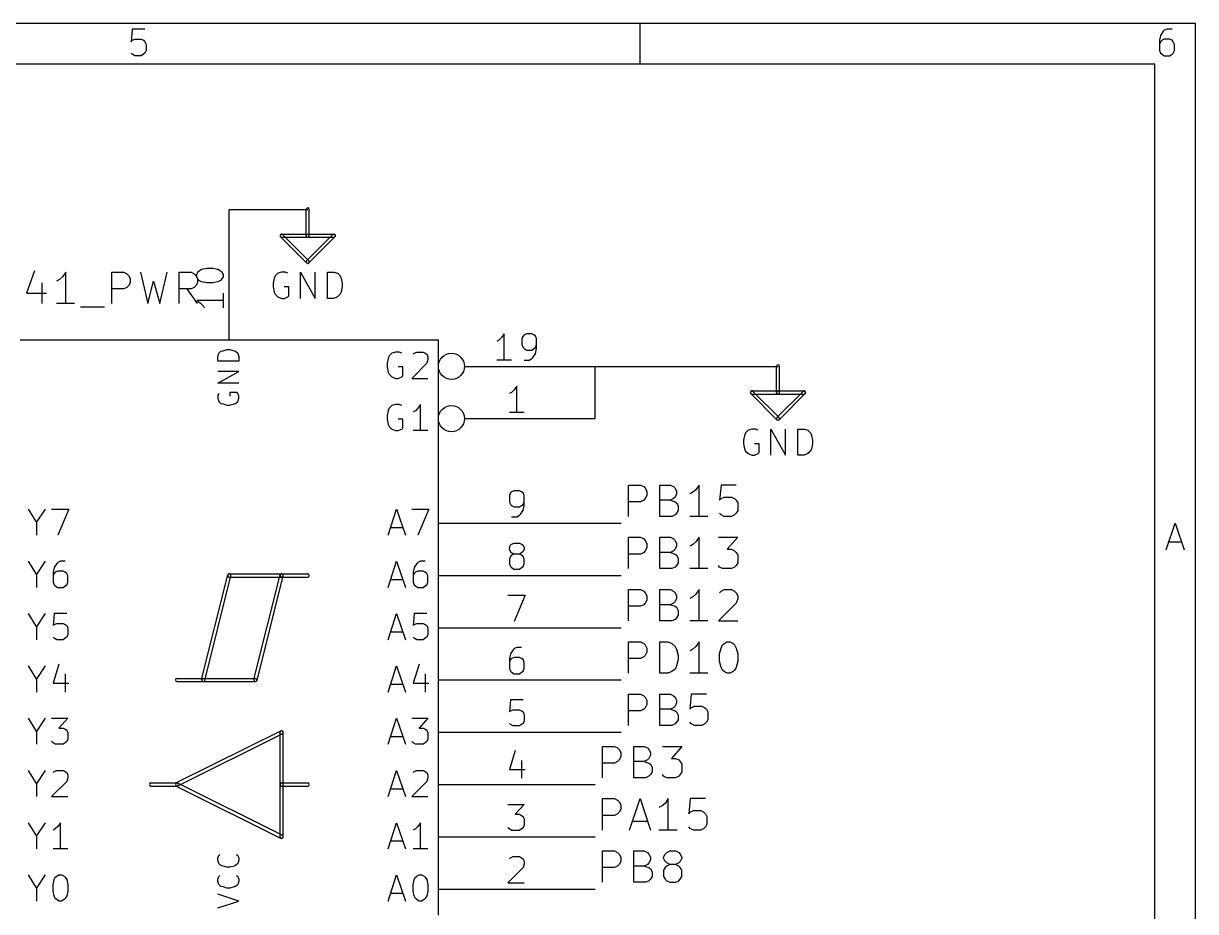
# Model space of a CAD drawing. Extents: x 10 to 287, y -200 to -10.
# Drawn here: x 230 to 287, y -53.2 to -10 of the extents above; entities that cross this region are included whole.
import ezdxf

# ---------------------------------------------------------------- set-up
doc = ezdxf.new("R2010")
doc.units = 0
doc.header["$MEASUREMENT"] = 0
doc.layers.add('BLACK', color=7, linetype='CONTINUOUS')

msp = doc.modelspace()

# ---------------------------------------------------------------- linework, layer by layer
at = {"layer": 'Black'}
for p, q in [((259.436, -33.9598), (259.436, -32.4358)), ((259.436, -32.4358), (260.02, -32.4358)), ((260.02, -32.4358), (260.172, -32.512)), ((260.96, -33.9598), (260.96, -32.4358)), ((260.96, -32.4358), (261.468, -32.4358)), ((261.468, -32.4358), (261.62, -32.512)), ((262.865, -32.4358), (262.712, -32.6644)), ((262.865, -33.9598), (262.865, -32.4358)), ((263.931, -32.4358), (263.855, -33.1724)), ((264.668, -32.4358), (263.931, -32.4358)), ((260.172, -32.512), (260.248, -32.5882)), ((260.248, -32.5882), (260.325, -32.7406)), ((260.325, -32.9438), (260.248, -33.0962)), ((260.325, -32.7406), (260.325, -32.9438)), ((261.62, -32.512), (261.696, -32.5882)), ((261.696, -33.02), (261.62, -33.0962)), ((261.696, -32.5882), (261.772, -32.7406)), ((261.772, -32.8676), (261.696, -33.02)), ((261.772, -32.7406), (261.772, -32.8676)), ((262.56, -32.7914), (262.407, -32.8676)), ((262.712, -32.6644), (262.56, -32.7914)), ((263.931, -33.0962), (264.084, -33.02)), ((264.084, -33.02), (264.439, -33.02)), ((264.439, -33.02), (264.592, -33.0962)), ((260.02, -33.2486), (259.436, -33.2486)), ((260.172, -33.1724), (260.02, -33.2486)), ((260.248, -33.0962), (260.172, -33.1724)), ((261.468, -33.1724), (260.96, -33.1724)), ((261.62, -33.0962), (261.468, -33.1724)), ((261.468, -33.1724), (261.696, -33.2486)), ((261.696, -33.2486), (261.772, -33.2994)), ((261.772, -33.2994), (261.849, -33.4518)), ((261.849, -33.4518), (261.849, -33.6804)), ((263.855, -33.1724), (263.931, -33.0962)), ((264.592, -33.0962), (264.668, -33.1724)), ((264.668, -33.1724), (264.744, -33.2994)), ((264.744, -33.2994), (264.744, -33.6804)), ((261.544, -33.9598), (260.96, -33.9598)), ((261.696, -33.8836), (261.544, -33.9598)), ((261.772, -33.8074), (261.696, -33.8836)), ((261.849, -33.6804), (261.772, -33.8074)), ((263.296, -33.9598), (262.407, -33.9598)), ((263.931, -33.8836), (263.855, -33.8074)), ((264.084, -33.9598), (263.931, -33.8836)), ((264.439, -33.9598), (264.084, -33.9598)), ((264.592, -33.8836), (264.439, -33.9598)), ((264.668, -33.8074), (264.592, -33.8836)), ((264.744, -33.6804), (264.668, -33.8074)), ((259.436, -36.4998), (259.436, -34.9758)), ((259.436, -34.9758), (260.02, -34.9758)), ((260.02, -34.9758), (260.172, -35.052)), ((260.172, -35.052), (260.248, -35.1282)), ((260.248, -35.1282), (260.325, -35.2806)), ((260.325, -35.2806), (260.325, -35.4838)), ((260.96, -36.4998), (260.96, -34.9758)), ((260.96, -34.9758), (261.468, -34.9758)), ((261.468, -34.9758), (261.62, -35.052)), ((261.62, -35.052), (261.696, -35.1282)), ((261.696, -35.1282), (261.772, -35.2806)), ((261.772, -35.2806), (261.772, -35.4076)), ((262.712, -35.2044), (262.56, -35.3314)), ((262.865, -34.9758), (262.712, -35.2044)), ((262.865, -36.4998), (262.865, -34.9758)), ((263.804, -34.9758), (264.744, -34.9758)), ((264.744, -34.9758), (264.236, -35.56)), ((260.02, -35.7886), (259.436, -35.7886)), ((260.172, -35.7124), (260.02, -35.7886)), ((260.248, -35.6362), (260.172, -35.7124)), ((260.325, -35.4838), (260.248, -35.6362)), ((261.468, -35.7124), (260.96, -35.7124)), ((261.62, -35.6362), (261.468, -35.7124)), ((261.468, -35.7124), (261.696, -35.7886)), ((261.696, -35.56), (261.62, -35.6362)), ((261.772, -35.4076), (261.696, -35.56)), ((261.696, -35.7886), (261.772, -35.8394)), ((261.772, -35.8394), (261.849, -35.9918)), ((262.56, -35.3314), (262.407, -35.4076)), ((264.236, -35.56), (264.439, -35.56)), ((264.439, -35.56), (264.592, -35.6362)), ((264.592, -35.6362), (264.668, -35.7124)), ((264.668, -35.7124), (264.744, -35.8394)), ((264.744, -35.8394), (264.744, -36.2204)), ((261.696, -36.4236), (261.544, -36.4998)), ((261.772, -36.3474), (261.696, -36.4236)), ((261.849, -36.2204), (261.772, -36.3474)), ((261.849, -35.9918), (261.849, -36.2204)), ((263.855, -36.4236), (263.804, -36.3474)), ((264.008, -36.4998), (263.855, -36.4236)), ((264.592, -36.4236), (264.439, -36.4998)), ((264.668, -36.3474), (264.592, -36.4236)), ((264.744, -36.2204), (264.668, -36.3474)), ((261.544, -36.4998), (260.96, -36.4998)), ((263.296, -36.4998), (262.407, -36.4998)), ((264.439, -36.4998), (264.008, -36.4998)), ((259.436, -39.0398), (259.436, -37.5158)), ((259.436, -37.5158), (260.02, -37.5158)), ((260.02, -37.5158), (260.172, -37.592)), ((260.172, -37.592), (260.248, -37.6682)), ((260.96, -39.0398), (260.96, -37.5158)), ((260.96, -37.5158), (261.468, -37.5158)), ((261.468, -37.5158), (261.62, -37.592)), ((261.62, -37.592), (261.696, -37.6682)), ((262.865, -37.5158), (262.712, -37.7444)), ((262.865, -39.0398), (262.865, -37.5158)), ((263.855, -37.6682), (263.931, -37.592)), ((263.931, -37.592), (264.084, -37.5158)), ((264.084, -37.5158), (264.439, -37.5158)), ((264.439, -37.5158), (264.592, -37.592)), ((264.592, -37.592), (264.668, -37.6682)), ((260.248, -37.6682), (260.325, -37.8206)), ((260.325, -38.0238), (260.248, -38.1762)), ((260.325, -37.8206), (260.325, -38.0238)), ((261.696, -38.1), (261.62, -38.1762)), ((261.696, -37.6682), (261.772, -37.8206)), ((261.772, -37.9476), (261.696, -38.1)), ((261.772, -37.8206), (261.772, -37.9476)), ((262.56, -37.8714), (262.407, -37.9476)), ((262.712, -37.7444), (262.56, -37.8714)), ((264.668, -37.6682), (264.744, -37.8206)), ((264.744, -37.9476), (264.668, -38.1762)), ((264.744, -37.8206), (264.744, -37.9476)), ((260.02, -38.3286), (259.436, -38.3286)), ((260.172, -38.2524), (260.02, -38.3286)), ((260.248, -38.1762), (260.172, -38.2524)), ((261.468, -38.2524), (260.96, -38.2524)), ((261.62, -38.1762), (261.468, -38.2524)), ((261.468, -38.2524), (261.696, -38.3286)), ((261.696, -38.3286), (261.772, -38.3794)), ((261.772, -38.3794), (261.849, -38.5318)), ((261.849, -38.5318), (261.849, -38.7604)), ((264.668, -38.1762), (263.804, -39.0398)), ((261.544, -39.0398), (260.96, -39.0398)), ((261.696, -38.9636), (261.544, -39.0398)), ((261.772, -38.8874), (261.696, -38.9636)), ((261.849, -38.7604), (261.772, -38.8874)), ((263.296, -39.0398), (262.407, -39.0398)), ((263.804, -39.0398), (264.744, -39.0398)), ((259.436, -41.5798), (259.436, -40.0558)), ((259.436, -40.0558), (260.02, -40.0558)), ((260.02, -40.0558), (260.172, -40.132)), ((260.172, -40.132), (260.248, -40.2082)), ((260.248, -40.2082), (260.325, -40.3606)), ((260.325, -40.3606), (260.325, -40.5638)), ((260.96, -41.5798), (260.96, -40.0558)), ((260.96, -40.0558), (261.341, -40.0558)), ((261.341, -40.0558), (261.544, -40.132)), ((261.544, -40.132), (261.696, -40.2844)), ((261.696, -40.2844), (261.772, -40.4114)), ((261.772, -40.4114), (261.849, -40.7162)), ((262.56, -40.4114), (262.407, -40.4876)), ((262.712, -40.2844), (262.56, -40.4114)), ((262.865, -40.0558), (262.712, -40.2844)), ((262.865, -41.5798), (262.865, -40.0558)), ((263.855, -40.64), (263.931, -40.3606)), ((263.931, -40.3606), (264.008, -40.2082)), ((264.008, -40.2082), (264.084, -40.132)), ((264.084, -40.132), (264.236, -40.0558)), ((264.236, -40.0558), (264.363, -40.0558)), ((264.363, -40.0558), (264.516, -40.132)), ((264.516, -40.132), (264.592, -40.2082)), ((264.592, -40.2082), (264.668, -40.3606)), ((264.668, -40.3606), (264.744, -40.64)), ((260.02, -40.8686), (259.436, -40.8686)), ((260.172, -40.7924), (260.02, -40.8686)), ((260.248, -40.7162), (260.172, -40.7924)), ((260.325, -40.5638), (260.248, -40.7162)), ((261.849, -40.9194), (261.772, -41.2242)), ((261.849, -40.7162), (261.849, -40.9194)), ((263.855, -40.9956), (263.855, -40.64)), ((263.931, -41.3004), (263.855, -40.9956)), ((264.744, -40.9956), (264.668, -41.3004)), ((264.744, -40.64), (264.744, -40.9956)), ((261.341, -41.5798), (260.96, -41.5798)), ((261.544, -41.5036), (261.341, -41.5798)), ((261.696, -41.3766), (261.544, -41.5036)), ((261.772, -41.2242), (261.696, -41.3766)), ((263.296, -41.5798), (262.407, -41.5798)), ((264.008, -41.4274), (263.931, -41.3004)), ((264.084, -41.5036), (264.008, -41.4274)), ((264.236, -41.5798), (264.084, -41.5036)), ((264.363, -41.5798), (264.236, -41.5798)), ((264.516, -41.5036), (264.363, -41.5798)), ((264.592, -41.4274), (264.516, -41.5036)), ((264.668, -41.3004), (264.592, -41.4274)), ((259.436, -44.1198), (259.436, -42.5958)), ((259.436, -42.5958), (260.02, -42.5958)), ((260.02, -42.5958), (260.172, -42.672)), ((260.172, -42.672), (260.248, -42.7482)), ((260.96, -44.1198), (260.96, -42.5958)), ((260.96, -42.5958), (261.468, -42.5958)), ((261.468, -42.5958), (261.62, -42.672)), ((261.62, -42.672), (261.696, -42.7482)), ((262.484, -42.5958), (262.407, -43.3324)), ((263.22, -42.5958), (262.484, -42.5958)), ((260.248, -43.2562), (260.172, -43.3324)), ((260.248, -42.7482), (260.325, -42.9006)), ((260.325, -43.1038), (260.248, -43.2562)), ((260.325, -42.9006), (260.325, -43.1038)), ((261.62, -43.2562), (261.468, -43.3324)), ((261.696, -43.18), (261.62, -43.2562)), ((261.696, -42.7482), (261.772, -42.9006)), ((261.772, -43.0276), (261.696, -43.18)), ((261.772, -42.9006), (261.772, -43.0276)), ((262.407, -43.3324), (262.484, -43.2562)), ((262.484, -43.2562), (262.636, -43.18)), ((262.636, -43.18), (262.992, -43.18)), ((262.992, -43.18), (263.144, -43.2562)), ((263.144, -43.2562), (263.22, -43.3324)), ((260.02, -43.4086), (259.436, -43.4086)), ((260.172, -43.3324), (260.02, -43.4086)), ((261.468, -43.3324), (260.96, -43.3324)), ((261.468, -43.3324), (261.696, -43.4086)), ((261.696, -43.4086), (261.772, -43.4594)), ((261.772, -43.4594), (261.849, -43.6118)), ((261.849, -43.8404), (261.772, -43.9674)), ((261.849, -43.6118), (261.849, -43.8404)), ((263.22, -43.3324), (263.296, -43.4594)), ((263.296, -43.8404), (263.22, -43.9674)), ((263.296, -43.4594), (263.296, -43.8404)), ((261.544, -44.1198), (260.96, -44.1198)), ((261.696, -44.0436), (261.544, -44.1198)), ((261.772, -43.9674), (261.696, -44.0436)), ((262.484, -44.0436), (262.407, -43.9674)), ((262.636, -44.1198), (262.484, -44.0436)), ((262.992, -44.1198), (262.636, -44.1198)), ((263.144, -44.0436), (262.992, -44.1198)), ((263.22, -43.9674), (263.144, -44.0436)), ((258.166, -46.6598), (258.166, -45.1358)), ((258.166, -45.1358), (258.75, -45.1358)), ((258.75, -45.1358), (258.902, -45.212)), ((258.902, -45.212), (258.978, -45.2882)), ((258.978, -45.2882), (259.055, -45.4406)), ((259.055, -45.4406), (259.055, -45.6438)), ((259.69, -46.6598), (259.69, -45.1358)), ((259.69, -45.1358), (260.198, -45.1358)), ((260.198, -45.1358), (260.35, -45.212)), ((260.35, -45.212), (260.426, -45.2882)), ((260.426, -45.2882), (260.502, -45.4406)), ((260.502, -45.5676), (260.426, -45.72)), ((260.502, -45.4406), (260.502, -45.5676)), ((261.087, -45.1358), (262.026, -45.1358)), ((262.026, -45.1358), (261.518, -45.72)), ((258.75, -45.9486), (258.166, -45.9486)), ((258.902, -45.8724), (258.75, -45.9486)), ((258.978, -45.7962), (258.902, -45.8724)), ((259.055, -45.6438), (258.978, -45.7962)), ((260.198, -45.8724), (259.69, -45.8724)), ((260.35, -45.7962), (260.198, -45.8724)), ((260.198, -45.8724), (260.426, -45.9486)), ((260.426, -45.72), (260.35, -45.7962)), ((260.426, -45.9486), (260.502, -45.9994)), ((260.502, -45.9994), (260.579, -46.1518)), ((261.518, -45.72), (261.722, -45.72)), ((261.722, -45.72), (261.874, -45.7962)), ((261.874, -45.7962), (261.95, -45.8724)), ((261.95, -45.8724), (262.026, -45.9994)), ((262.026, -45.9994), (262.026, -46.3804)), ((260.274, -46.6598), (259.69, -46.6598)), ((260.426, -46.5836), (260.274, -46.6598)), ((260.502, -46.5074), (260.426, -46.5836)), ((260.579, -46.3804), (260.502, -46.5074)), ((260.579, -46.1518), (260.579, -46.3804)), ((261.137, -46.5836), (261.087, -46.5074)), ((261.29, -46.6598), (261.137, -46.5836)), ((261.722, -46.6598), (261.29, -46.6598)), ((261.874, -46.5836), (261.722, -46.6598)), ((261.95, -46.5074), (261.874, -46.5836)), ((262.026, -46.3804), (261.95, -46.5074)), ((258.166, -49.1998), (258.166, -47.6758)), ((258.166, -47.6758), (258.75, -47.6758)), ((258.75, -47.6758), (258.902, -47.752)), ((258.902, -47.752), (258.978, -47.8282)), ((258.978, -47.8282), (259.055, -47.9806)), ((259.486, -49.1998), (259.994, -47.6758)), ((259.994, -47.6758), (260.502, -49.1998)), ((261.366, -47.6758), (261.214, -47.9044)), ((261.366, -49.1998), (261.366, -47.6758)), ((262.433, -47.6758), (262.357, -48.4124)), ((263.169, -47.6758), (262.433, -47.6758)), ((258.902, -48.4124), (258.75, -48.4886)), ((258.978, -48.3362), (258.902, -48.4124)), ((259.055, -48.1838), (258.978, -48.3362)), ((259.055, -47.9806), (259.055, -48.1838)), ((261.061, -48.0314), (260.909, -48.1076)), ((261.214, -47.9044), (261.061, -48.0314)), ((262.357, -48.4124), (262.433, -48.3362)), ((262.433, -48.3362), (262.585, -48.26)), ((262.585, -48.26), (262.941, -48.26)), ((262.941, -48.26), (263.093, -48.3362)), ((263.093, -48.3362), (263.169, -48.4124)), ((263.169, -48.4124), (263.246, -48.5394)), ((258.75, -48.4886), (258.166, -48.4886)), ((259.613, -48.768), (260.35, -48.768)), ((263.246, -48.9204), (263.169, -49.0474)), ((263.246, -48.5394), (263.246, -48.9204)), ((261.798, -49.1998), (260.909, -49.1998)), ((262.433, -49.1236), (262.357, -49.0474)), ((262.585, -49.1998), (262.433, -49.1236)), ((262.941, -49.1998), (262.585, -49.1998)), ((263.093, -49.1236), (262.941, -49.1998)), ((263.169, -49.0474), (263.093, -49.1236)), ((258.166, -51.7398), (258.166, -50.2158)), ((258.166, -50.2158), (258.75, -50.2158)), ((258.75, -50.2158), (258.902, -50.292)), ((258.902, -50.292), (258.978, -50.3682)), ((258.978, -50.3682), (259.055, -50.5206)), ((259.055, -50.5206), (259.055, -50.7238)), ((259.69, -51.7398), (259.69, -50.2158)), ((259.69, -50.2158), (260.198, -50.2158)), ((260.198, -50.2158), (260.35, -50.292)), ((260.35, -50.292), (260.426, -50.3682)), ((260.426, -50.3682), (260.502, -50.5206)), ((260.502, -50.6476), (260.426, -50.8)), ((260.502, -50.5206), (260.502, -50.6476)), ((261.137, -50.5206), (261.214, -50.3682)), ((261.137, -50.5714), (261.137, -50.5206)), ((261.214, -50.7238), (261.137, -50.5714)), ((261.214, -50.3682), (261.29, -50.292)), ((261.29, -50.292), (261.442, -50.2158)), ((261.442, -50.2158), (261.722, -50.2158)), ((261.722, -50.2158), (261.874, -50.292)), ((261.874, -50.292), (261.95, -50.3682)), ((261.95, -50.3682), (262.026, -50.5206)), ((262.026, -50.5714), (261.95, -50.7238)), ((262.026, -50.5206), (262.026, -50.5714)), ((258.75, -51.0286), (258.166, -51.0286)), ((258.902, -50.9524), (258.75, -51.0286)), ((258.978, -50.8762), (258.902, -50.9524)), ((259.055, -50.7238), (258.978, -50.8762)), ((260.198, -50.9524), (259.69, -50.9524)), ((260.35, -50.8762), (260.198, -50.9524)), ((260.198, -50.9524), (260.426, -51.0286)), ((260.426, -50.8), (260.35, -50.8762)), ((260.426, -51.0286), (260.502, -51.0794)), ((260.502, -51.0794), (260.579, -51.2318)), ((260.579, -51.2318), (260.579, -51.4604)), ((261.214, -51.0286), (261.137, -51.1556)), ((261.137, -51.1556), (261.137, -51.4604)), ((261.29, -50.8), (261.214, -50.7238)), ((261.29, -50.9524), (261.214, -51.0286)), ((261.442, -50.8762), (261.29, -50.8)), ((261.442, -50.8762), (261.29, -50.9524)), ((261.722, -50.8762), (261.442, -50.8762)), ((261.874, -50.8), (261.722, -50.8762)), ((261.874, -50.9524), (261.722, -50.8762)), ((261.95, -50.7238), (261.874, -50.8)), ((261.95, -51.0286), (261.874, -50.9524)), ((262.026, -51.1556), (261.95, -51.0286)), ((262.026, -51.4604), (262.026, -51.1556)), ((260.274, -51.7398), (259.69, -51.7398)), ((260.426, -51.6636), (260.274, -51.7398)), ((260.502, -51.5874), (260.426, -51.6636)), ((260.579, -51.4604), (260.502, -51.5874)), ((261.137, -51.4604), (261.214, -51.5874)), ((261.214, -51.5874), (261.29, -51.6636)), ((261.29, -51.6636), (261.442, -51.7398)), ((261.442, -51.7398), (261.722, -51.7398)), ((261.722, -51.7398), (261.874, -51.6636)), ((261.874, -51.6636), (261.95, -51.5874)), ((261.95, -51.5874), (262.026, -51.4604))]:
    msp.add_line(p, q, dxfattribs=at)
at = {"layer": 'Cyan 2'}
for p, q in [((230.556, -22.0218), (230.175, -23.114)), ((232.08, -22.098), (231.927, -22.3266)), ((232.08, -23.622), (232.08, -22.098)), ((234.315, -23.622), (234.315, -22.098)), ((234.315, -22.098), (234.899, -22.098)), ((234.899, -22.098), (235.052, -22.1742)), ((235.052, -22.1742), (235.128, -22.2504)), ((235.712, -22.098), (236.068, -23.622)), ((236.652, -23.622), (237.007, -22.098)), ((237.592, -23.622), (237.592, -22.098)), ((237.592, -22.098), (238.176, -22.098)), ((238.176, -22.098), (238.328, -22.1742)), ((238.328, -22.1742), (238.404, -22.2504)), ((242.392, -22.1488), (242.265, -22.2758)), ((242.57, -22.098), (242.392, -22.1488)), ((242.748, -22.098), (242.57, -22.098)), ((242.875, -22.1488), (242.748, -22.098)), ((243.484, -23.368), (243.484, -22.098)), ((243.484, -22.098), (244.196, -23.368)), ((244.196, -23.368), (244.196, -22.098)), ((244.805, -23.368), (244.805, -22.098)), ((244.805, -22.098), (245.11, -22.098)), ((245.11, -22.098), (245.288, -22.1488)), ((245.288, -22.1488), (245.415, -22.2758)), ((230.911, -22.606), (230.911, -23.622)), ((231.775, -22.4536), (231.623, -22.5298)), ((231.927, -22.3266), (231.775, -22.4536)), ((235.128, -22.7584), (235.052, -22.8346)), ((235.128, -22.2504), (235.204, -22.4028)), ((235.204, -22.606), (235.128, -22.7584)), ((235.204, -22.4028), (235.204, -22.606)), ((236.068, -23.622), (236.347, -22.5298)), ((236.347, -22.5298), (236.652, -23.622)), ((238.404, -22.7584), (238.328, -22.8346)), ((238.404, -22.2504), (238.481, -22.4028)), ((238.481, -22.606), (238.404, -22.7584)), ((238.481, -22.4028), (238.481, -22.606)), ((242.214, -22.4028), (242.164, -22.6314)), ((242.164, -22.6314), (242.164, -22.8092)), ((242.265, -22.2758), (242.214, -22.4028)), ((245.415, -22.2758), (245.466, -22.4028)), ((245.466, -22.4028), (245.516, -22.6314)), ((245.516, -22.6314), (245.516, -22.8092)), ((230.175, -23.114), (231.14, -23.114)), ((234.899, -22.9108), (234.315, -22.9108)), ((235.052, -22.8346), (234.899, -22.9108)), ((238.176, -22.9108), (237.592, -22.9108)), ((238.481, -23.622), (237.973, -22.9108)), ((238.328, -22.8346), (238.176, -22.9108)), ((242.164, -22.8092), (242.214, -23.0632)), ((242.214, -23.0632), (242.265, -23.1648)), ((242.265, -23.1648), (242.392, -23.2918)), ((242.392, -23.2918), (242.57, -23.368)), ((242.926, -22.8092), (242.697, -22.8092)), ((242.697, -23.368), (242.875, -23.2918)), ((242.875, -23.2918), (242.926, -23.241)), ((242.926, -23.241), (242.926, -22.8092)), ((245.288, -23.2918), (245.11, -23.368)), ((245.415, -23.1648), (245.288, -23.2918)), ((245.466, -23.0632), (245.415, -23.1648)), ((245.516, -22.8092), (245.466, -23.0632)), ((232.512, -23.622), (231.623, -23.622)), ((232.791, -23.7744), (233.959, -23.7744)), ((242.57, -23.368), (242.697, -23.368)), ((245.11, -23.368), (244.805, -23.368)), ((239.471, -26.1874), (239.522, -26.035)), ((239.471, -26.416), (239.471, -26.1874)), ((239.522, -26.035), (239.624, -25.9334)), ((239.624, -25.9334), (239.725, -25.908)), ((239.725, -25.908), (239.903, -25.8572)), ((239.903, -25.8572), (240.055, -25.8572)), ((240.055, -25.8572), (240.259, -25.908)), ((240.259, -25.908), (240.335, -25.9334)), ((240.335, -25.9334), (240.436, -26.035)), ((240.436, -26.035), (240.487, -26.1874)), ((240.487, -26.1874), (240.487, -26.416)), ((247.802, -26.162), (247.752, -26.289)), ((247.929, -26.035), (247.802, -26.162)), ((248.107, -25.9842), (247.929, -26.035)), ((248.285, -25.9842), (248.107, -25.9842)), ((248.412, -26.035), (248.285, -25.9842)), ((248.971, -26.0858), (249.022, -26.035)), ((249.022, -26.035), (249.149, -25.9842)), ((249.149, -25.9842), (249.453, -25.9842)), ((249.453, -25.9842), (249.555, -26.035)), ((249.555, -26.035), (249.631, -26.0858)), ((249.631, -26.0858), (249.682, -26.2128)), ((240.487, -26.416), (239.471, -26.416)), ((247.752, -26.289), (247.701, -26.5176)), ((247.701, -26.5176), (247.701, -26.6954)), ((247.701, -26.6954), (247.752, -26.9494)), ((248.463, -26.6954), (248.234, -26.6954)), ((248.463, -27.1272), (248.463, -26.6954)), ((249.631, -26.5176), (248.895, -27.2542)), ((249.682, -26.3398), (249.631, -26.5176)), ((249.682, -26.2128), (249.682, -26.3398)), ((239.471, -27.4828), (240.487, -26.924)), ((240.487, -26.924), (239.471, -26.924)), ((247.752, -26.9494), (247.802, -27.051)), ((247.802, -27.051), (247.929, -27.178)), ((247.929, -27.178), (248.107, -27.2542)), ((248.107, -27.2542), (248.234, -27.2542)), ((248.234, -27.2542), (248.412, -27.178)), ((248.412, -27.178), (248.463, -27.1272)), ((248.895, -27.2542), (249.682, -27.2542)), ((240.487, -27.4828), (239.471, -27.4828)), ((239.522, -27.9908), (239.471, -28.067)), ((239.471, -28.067), (239.471, -28.2194)), ((239.471, -28.2194), (239.522, -28.3718)), ((239.522, -28.3718), (239.624, -28.4734)), ((239.624, -28.4734), (239.725, -28.4988)), ((240.386, -27.94), (240.055, -27.94)), ((240.055, -27.94), (240.055, -28.1178)), ((240.259, -28.4988), (240.335, -28.4734)), ((240.335, -28.4734), (240.436, -28.3718)), ((240.436, -27.9908), (240.386, -27.94)), ((240.487, -28.1178), (240.436, -27.9908)), ((240.436, -28.3718), (240.487, -28.2194)), ((240.487, -28.2194), (240.487, -28.1178)), ((239.725, -28.4988), (239.903, -28.5496)), ((239.903, -28.5496), (240.055, -28.5496)), ((240.055, -28.5496), (240.259, -28.4988)), ((247.752, -28.829), (247.701, -29.0576)), ((247.802, -28.702), (247.752, -28.829)), ((247.929, -28.575), (247.802, -28.702)), ((248.107, -28.5242), (247.929, -28.575)), ((248.285, -28.5242), (248.107, -28.5242)), ((248.412, -28.575), (248.285, -28.5242)), ((249.072, -28.829), (248.971, -28.8798)), ((249.199, -28.702), (249.072, -28.829)), ((249.326, -28.5242), (249.199, -28.702)), ((249.326, -29.7942), (249.326, -28.5242)), ((247.701, -29.0576), (247.701, -29.2354)), ((247.701, -29.2354), (247.752, -29.4894)), ((247.752, -29.4894), (247.802, -29.591)), ((247.802, -29.591), (247.929, -29.718)), ((248.463, -29.2354), (248.234, -29.2354)), ((248.463, -29.6672), (248.463, -29.2354)), ((247.929, -29.718), (248.107, -29.7942)), ((248.107, -29.7942), (248.234, -29.7942)), ((248.234, -29.7942), (248.412, -29.718)), ((248.412, -29.718), (248.463, -29.6672)), ((249.682, -29.7942), (248.971, -29.7942)), ((265.074, -30.0228), (265.024, -30.2514)), ((265.125, -29.8958), (265.074, -30.0228)), ((265.252, -29.7688), (265.125, -29.8958)), ((265.43, -29.718), (265.252, -29.7688)), ((265.608, -29.718), (265.43, -29.718)), ((265.735, -29.7688), (265.608, -29.718)), ((266.344, -30.988), (266.344, -29.718)), ((266.344, -29.718), (267.056, -30.988)), ((267.056, -30.988), (267.056, -29.718)), ((267.665, -30.988), (267.665, -29.718)), ((267.665, -29.718), (267.97, -29.718)), ((267.97, -29.718), (268.148, -29.7688)), ((268.148, -29.7688), (268.275, -29.8958)), ((268.275, -29.8958), (268.326, -30.0228)), ((268.326, -30.0228), (268.376, -30.2514)), ((265.024, -30.2514), (265.024, -30.4292)), ((265.024, -30.4292), (265.074, -30.6832)), ((265.074, -30.6832), (265.125, -30.7848)), ((265.786, -30.4292), (265.557, -30.4292)), ((265.786, -30.861), (265.786, -30.4292)), ((268.326, -30.6832), (268.275, -30.7848)), ((268.376, -30.4292), (268.326, -30.6832)), ((268.376, -30.2514), (268.376, -30.4292)), ((265.125, -30.7848), (265.252, -30.9118)), ((265.252, -30.9118), (265.43, -30.988)), ((265.43, -30.988), (265.557, -30.988)), ((265.557, -30.988), (265.735, -30.9118)), ((265.735, -30.9118), (265.786, -30.861)), ((267.97, -30.988), (267.665, -30.988)), ((268.148, -30.9118), (267.97, -30.988)), ((268.275, -30.7848), (268.148, -30.9118)), ((230.251, -33.6042), (230.657, -34.2646)), ((230.657, -34.2646), (231.089, -33.6042)), ((231.394, -33.6042), (232.232, -33.6042)), ((232.232, -33.6042), (231.699, -34.8742)), ((247.752, -34.8742), (248.158, -33.6042)), ((248.158, -33.6042), (248.59, -34.8742)), ((248.895, -33.6042), (249.733, -33.6042)), ((249.733, -33.6042), (249.199, -34.8742)), ((230.657, -34.2646), (230.657, -34.8742)), ((247.879, -34.4932), (248.463, -34.4932)), ((230.251, -36.1442), (230.657, -36.8046)), ((230.657, -36.8046), (231.089, -36.1442)), ((231.521, -36.449), (231.47, -36.6776)), ((231.648, -36.2458), (231.521, -36.449)), ((231.699, -36.195), (231.648, -36.2458)), ((231.826, -36.1442), (231.699, -36.195)), ((232.054, -36.1442), (231.826, -36.1442)), ((247.752, -37.4142), (248.158, -36.1442)), ((248.158, -36.1442), (248.59, -37.4142)), ((249.022, -36.449), (248.971, -36.6776)), ((249.149, -36.2458), (249.022, -36.449)), ((249.199, -36.195), (249.149, -36.2458)), ((249.326, -36.1442), (249.199, -36.195)), ((249.555, -36.1442), (249.326, -36.1442)), ((230.657, -36.8046), (230.657, -37.4142)), ((231.47, -36.6776), (231.47, -37.1602)), ((231.521, -36.7284), (231.47, -36.8554)), ((231.572, -36.6776), (231.521, -36.7284)), ((231.699, -36.6268), (231.572, -36.6776)), ((231.953, -36.6268), (231.699, -36.6268)), ((232.054, -36.6776), (231.953, -36.6268)), ((232.131, -36.7284), (232.054, -36.6776)), ((232.181, -36.8554), (232.131, -36.7284)), ((232.181, -37.1602), (232.181, -36.8554)), ((248.971, -36.6776), (248.971, -37.1602)), ((249.022, -36.7284), (248.971, -36.8554)), ((249.072, -36.6776), (249.022, -36.7284)), ((249.199, -36.6268), (249.072, -36.6776)), ((249.453, -36.6268), (249.199, -36.6268)), ((249.555, -36.6776), (249.453, -36.6268)), ((249.631, -36.7284), (249.555, -36.6776)), ((249.682, -36.8554), (249.631, -36.7284)), ((249.682, -37.1602), (249.682, -36.8554)), ((231.47, -37.1602), (231.521, -37.2872)), ((231.521, -37.2872), (231.572, -37.338)), ((231.572, -37.338), (231.699, -37.4142)), ((231.699, -37.4142), (231.953, -37.4142)), ((231.953, -37.4142), (232.054, -37.338)), ((232.054, -37.338), (232.131, -37.2872)), ((232.131, -37.2872), (232.181, -37.1602)), ((247.879, -37.0332), (248.463, -37.0332)), ((248.971, -37.1602), (249.022, -37.2872)), ((249.022, -37.2872), (249.072, -37.338)), ((249.072, -37.338), (249.199, -37.4142)), ((249.199, -37.4142), (249.453, -37.4142)), ((249.453, -37.4142), (249.555, -37.338)), ((249.555, -37.338), (249.631, -37.2872)), ((249.631, -37.2872), (249.682, -37.1602)), ((230.251, -38.6842), (230.657, -39.3446)), ((230.657, -39.3446), (231.089, -38.6842)), ((231.521, -38.6842), (231.47, -39.2684)), ((232.131, -38.6842), (231.521, -38.6842)), ((247.752, -39.9542), (248.158, -38.6842)), ((248.158, -38.6842), (248.59, -39.9542)), ((249.022, -38.6842), (248.971, -39.2684)), ((249.631, -38.6842), (249.022, -38.6842)), ((231.47, -39.2684), (231.521, -39.2176)), ((231.521, -39.2176), (231.648, -39.1668)), ((231.648, -39.1668), (231.953, -39.1668)), ((231.953, -39.1668), (232.054, -39.2176)), ((232.054, -39.2176), (232.131, -39.2684)), ((232.131, -39.2684), (232.181, -39.3954)), ((248.971, -39.2684), (249.022, -39.2176)), ((249.022, -39.2176), (249.149, -39.1668)), ((249.149, -39.1668), (249.453, -39.1668)), ((249.453, -39.1668), (249.555, -39.2176)), ((249.555, -39.2176), (249.631, -39.2684)), ((249.631, -39.2684), (249.682, -39.3954)), ((230.657, -39.3446), (230.657, -39.9542)), ((231.521, -39.878), (231.47, -39.8272)), ((231.648, -39.9542), (231.521, -39.878)), ((232.054, -39.878), (231.953, -39.9542)), ((232.131, -39.8272), (232.054, -39.878)), ((232.181, -39.7002), (232.131, -39.8272)), ((232.181, -39.3954), (232.181, -39.7002)), ((247.879, -39.5732), (248.463, -39.5732)), ((249.022, -39.878), (248.971, -39.8272)), ((249.149, -39.9542), (249.022, -39.878)), ((249.555, -39.878), (249.453, -39.9542)), ((249.631, -39.8272), (249.555, -39.878)), ((249.682, -39.7002), (249.631, -39.8272)), ((249.682, -39.3954), (249.682, -39.7002)), ((231.953, -39.9542), (231.648, -39.9542)), ((249.453, -39.9542), (249.149, -39.9542)), ((230.251, -41.2242), (230.657, -41.8846)), ((230.657, -41.8846), (231.089, -41.2242)), ((231.75, -41.148), (231.47, -42.0624)), ((247.752, -42.4942), (248.158, -41.2242)), ((248.158, -41.2242), (248.59, -42.4942)), ((249.25, -41.148), (248.971, -42.0624)), ((230.657, -41.8846), (230.657, -42.4942)), ((231.47, -42.0624), (232.232, -42.0624)), ((232.054, -41.6306), (232.054, -42.4942)), ((247.879, -42.1132), (248.463, -42.1132)), ((248.971, -42.0624), (249.733, -42.0624)), ((249.555, -41.6306), (249.555, -42.4942)), ((230.251, -43.7642), (230.657, -44.4246)), ((230.657, -44.4246), (231.089, -43.7642)), ((231.394, -43.7642), (232.181, -43.7642)), ((232.181, -43.7642), (231.75, -44.2468)), ((247.752, -45.0342), (248.158, -43.7642)), ((248.158, -43.7642), (248.59, -45.0342)), ((248.895, -43.7642), (249.682, -43.7642)), ((249.682, -43.7642), (249.25, -44.2468)), ((230.657, -44.4246), (230.657, -45.0342)), ((231.75, -44.2468), (231.953, -44.2468)), ((231.953, -44.2468), (232.054, -44.2976)), ((232.054, -44.2976), (232.131, -44.3484)), ((232.131, -44.3484), (232.181, -44.4754)), ((249.25, -44.2468), (249.453, -44.2468)), ((249.453, -44.2468), (249.555, -44.2976)), ((249.555, -44.2976), (249.631, -44.3484)), ((249.631, -44.3484), (249.682, -44.4754)), ((231.47, -44.958), (231.394, -44.9072)), ((231.572, -45.0342), (231.47, -44.958)), ((232.054, -44.958), (231.953, -45.0342)), ((232.131, -44.9072), (232.054, -44.958)), ((232.181, -44.7802), (232.131, -44.9072)), ((232.181, -44.4754), (232.181, -44.7802)), ((247.879, -44.6532), (248.463, -44.6532)), ((248.971, -44.958), (248.895, -44.9072)), ((249.072, -45.0342), (248.971, -44.958)), ((249.555, -44.958), (249.453, -45.0342)), ((249.631, -44.9072), (249.555, -44.958)), ((249.682, -44.7802), (249.631, -44.9072)), ((249.682, -44.4754), (249.682, -44.7802)), ((231.953, -45.0342), (231.572, -45.0342)), ((249.453, -45.0342), (249.072, -45.0342)), ((230.251, -46.3042), (230.657, -46.9646)), ((230.657, -46.9646), (231.089, -46.3042)), ((231.47, -46.4058), (231.521, -46.355)), ((231.521, -46.355), (231.648, -46.3042)), ((231.648, -46.3042), (231.953, -46.3042)), ((231.953, -46.3042), (232.054, -46.355)), ((232.054, -46.355), (232.131, -46.4058)), ((232.131, -46.4058), (232.181, -46.5328)), ((232.181, -46.6598), (232.131, -46.8376)), ((232.181, -46.5328), (232.181, -46.6598)), ((247.752, -47.5742), (248.158, -46.3042)), ((248.158, -46.3042), (248.59, -47.5742)), ((248.971, -46.4058), (249.022, -46.355)), ((249.022, -46.355), (249.149, -46.3042)), ((249.149, -46.3042), (249.453, -46.3042)), ((249.453, -46.3042), (249.555, -46.355)), ((249.555, -46.355), (249.631, -46.4058)), ((249.631, -46.4058), (249.682, -46.5328)), ((249.682, -46.6598), (249.631, -46.8376)), ((249.682, -46.5328), (249.682, -46.6598)), ((230.657, -46.9646), (230.657, -47.5742)), ((232.131, -46.8376), (231.394, -47.5742)), ((247.879, -47.1932), (248.463, -47.1932)), ((249.631, -46.8376), (248.895, -47.5742)), ((231.394, -47.5742), (232.181, -47.5742)), ((248.895, -47.5742), (249.682, -47.5742)), ((230.251, -48.8442), (230.657, -49.5046)), ((230.657, -49.5046), (231.089, -48.8442)), ((231.826, -48.8442), (231.699, -49.022)), ((231.826, -50.1142), (231.826, -48.8442)), ((247.752, -50.1142), (248.158, -48.8442)), ((248.158, -48.8442), (248.59, -50.1142)), ((249.326, -48.8442), (249.199, -49.022)), ((249.326, -50.1142), (249.326, -48.8442)), ((230.657, -49.5046), (230.657, -50.1142)), ((231.572, -49.149), (231.47, -49.1998)), ((231.699, -49.022), (231.572, -49.149)), ((249.072, -49.149), (248.971, -49.1998)), ((249.199, -49.022), (249.072, -49.149)), ((232.181, -50.1142), (231.47, -50.1142)), ((247.879, -49.7332), (248.463, -49.7332)), ((249.682, -50.1142), (248.971, -50.1142)), ((239.471, -50.5714), (239.522, -50.4444)), ((239.471, -50.673), (239.471, -50.5714)), ((239.522, -50.8254), (239.471, -50.673)), ((239.522, -50.4444), (239.573, -50.3936)), ((240.386, -50.3936), (240.436, -50.4444)), ((240.436, -50.4444), (240.487, -50.5714)), ((240.487, -50.673), (240.436, -50.8254)), ((240.487, -50.5714), (240.487, -50.673)), ((239.624, -50.927), (239.522, -50.8254)), ((239.725, -50.9524), (239.624, -50.927)), ((239.903, -51.0032), (239.725, -50.9524)), ((240.055, -51.0032), (239.903, -51.0032)), ((240.259, -50.9524), (240.055, -51.0032)), ((240.335, -50.927), (240.259, -50.9524)), ((240.436, -50.8254), (240.335, -50.927)), ((230.251, -51.3842), (230.657, -52.0446)), ((230.657, -52.0446), (231.089, -51.3842)), ((231.47, -51.8668), (231.521, -51.6128)), ((231.521, -51.6128), (231.572, -51.4858)), ((231.572, -51.4858), (231.648, -51.435)), ((231.648, -51.435), (231.75, -51.3842)), ((231.75, -51.3842), (231.877, -51.3842)), ((231.877, -51.3842), (232.004, -51.435)), ((232.004, -51.435), (232.054, -51.4858)), ((232.054, -51.4858), (232.131, -51.6128)), ((232.131, -51.6128), (232.181, -51.8668)), ((239.471, -51.5874), (239.522, -51.4604)), ((239.471, -51.689), (239.471, -51.5874)), ((239.522, -51.8414), (239.471, -51.689)), ((239.522, -51.4604), (239.573, -51.4096)), ((239.624, -51.943), (239.522, -51.8414)), ((240.436, -51.8414), (240.335, -51.943)), ((240.386, -51.4096), (240.436, -51.4604)), ((240.436, -51.4604), (240.487, -51.5874)), ((240.487, -51.689), (240.436, -51.8414)), ((240.487, -51.5874), (240.487, -51.689)), ((247.752, -52.6542), (248.158, -51.3842)), ((248.158, -51.3842), (248.59, -52.6542)), ((248.971, -51.8668), (249.022, -51.6128)), ((249.022, -51.6128), (249.072, -51.4858)), ((249.072, -51.4858), (249.149, -51.435)), ((249.149, -51.435), (249.25, -51.3842)), ((249.25, -51.3842), (249.377, -51.3842)), ((249.377, -51.3842), (249.504, -51.435)), ((249.504, -51.435), (249.555, -51.4858)), ((249.555, -51.4858), (249.631, -51.6128)), ((249.631, -51.6128), (249.682, -51.8668)), ((230.657, -52.0446), (230.657, -52.6542)), ((231.47, -52.1716), (231.47, -51.8668)), ((231.521, -52.4002), (231.47, -52.1716)), ((231.572, -52.5272), (231.521, -52.4002)), ((232.131, -52.4002), (232.054, -52.5272)), ((232.181, -52.1716), (232.131, -52.4002)), ((232.181, -51.8668), (232.181, -52.1716)), ((240.487, -52.6542), (239.471, -52.324)), ((239.725, -51.9684), (239.624, -51.943)), ((239.903, -52.0192), (239.725, -51.9684)), ((240.055, -52.0192), (239.903, -52.0192)), ((240.259, -51.9684), (240.055, -52.0192)), ((240.335, -51.943), (240.259, -51.9684)), ((247.879, -52.2732), (248.463, -52.2732)), ((248.971, -52.1716), (248.971, -51.8668)), ((249.022, -52.4002), (248.971, -52.1716)), ((249.072, -52.5272), (249.022, -52.4002)), ((249.631, -52.4002), (249.555, -52.5272)), ((249.682, -52.1716), (249.631, -52.4002)), ((249.682, -51.8668), (249.682, -52.1716)), ((231.648, -52.578), (231.572, -52.5272)), ((231.75, -52.6542), (231.648, -52.578)), ((231.877, -52.6542), (231.75, -52.6542)), ((232.004, -52.578), (231.877, -52.6542)), ((232.054, -52.5272), (232.004, -52.578)), ((239.471, -52.9844), (240.487, -52.6542)), ((249.149, -52.578), (249.072, -52.5272)), ((249.25, -52.6542), (249.149, -52.578)), ((249.377, -52.6542), (249.25, -52.6542)), ((249.504, -52.578), (249.377, -52.6542)), ((249.555, -52.5272), (249.504, -52.578))]:
    msp.add_line(p, q, dxfattribs=at)
at = {"layer": 'Green 2'}
for p, q in [((240.03, -20.32), (240.03, -19.05)), ((240.03, -19.05), (243.84, -19.05)), ((257.81, -29.21), (257.81, -26.67)), ((257.81, -26.67), (266.7, -26.67)), ((257.81, -34.29), (259.08, -34.29)), ((257.81, -36.83), (259.08, -36.83)), ((257.81, -39.37), (259.08, -39.37)), ((257.81, -41.91), (259.08, -41.91)), ((257.81, -44.45), (259.08, -44.45))]:
    msp.add_line(p, q, dxfattribs=at)
at = {"layer": 'Red 2'}
for p, q in [((286.995, -10.0076), (10.0076, -10.0076)), ((259.994, -11.9888), (259.994, -10.0076)), ((286.995, -200), (286.995, -10.0076)), ((235.306, -10.287), (235.255, -10.8966)), ((235.255, -10.8966), (235.306, -10.8204)), ((235.915, -10.287), (235.306, -10.287)), ((235.306, -10.8204), (235.433, -10.7696)), ((235.433, -10.7696), (235.737, -10.7696)), ((235.737, -10.7696), (235.864, -10.8204)), ((235.864, -10.8204), (235.915, -10.8966)), ((285.293, -10.5918), (285.242, -10.8204)), ((285.242, -10.8204), (285.242, -11.3284)), ((285.42, -10.3886), (285.293, -10.5918)), ((285.369, -10.8204), (285.293, -10.8966)), ((285.471, -10.7696), (285.369, -10.8204)), ((285.471, -10.3378), (285.42, -10.3886)), ((285.598, -10.287), (285.471, -10.3378)), ((285.725, -10.7696), (285.471, -10.7696)), ((285.852, -10.287), (285.598, -10.287)), ((285.852, -10.8204), (285.725, -10.7696)), ((285.902, -10.8966), (285.852, -10.8204)), ((235.915, -10.8966), (235.991, -11.0236)), ((235.991, -11.3284), (235.915, -11.4554)), ((235.991, -11.0236), (235.991, -11.3284)), ((285.293, -10.8966), (285.242, -11.0236)), ((285.242, -11.3284), (285.293, -11.4554)), ((285.979, -11.0236), (285.902, -10.8966)), ((285.902, -11.4554), (285.979, -11.3284)), ((285.979, -11.3284), (285.979, -11.0236)), ((235.306, -11.5062), (235.255, -11.4554)), ((235.433, -11.5824), (235.306, -11.5062)), ((235.737, -11.5824), (235.433, -11.5824)), ((235.864, -11.5062), (235.737, -11.5824)), ((235.915, -11.4554), (235.864, -11.5062)), ((285.293, -11.4554), (285.369, -11.5062)), ((285.369, -11.5062), (285.471, -11.5824)), ((285.471, -11.5824), (285.725, -11.5824)), ((285.725, -11.5824), (285.852, -11.5062)), ((285.852, -11.5062), (285.902, -11.4554)), ((285.013, -11.9888), (11.9888, -11.9888)), ((285.013, -198.018), (285.013, -11.9888)), ((243.764, -20.32), (243.764, -19.05)), ((243.916, -20.32), (243.916, -19.05)), ((240.03, -25.4), (240.03, -20.32)), ((243.789, -21.6408), (242.519, -20.3708)), ((242.57, -20.2438), (243.84, -20.2438)), ((242.57, -20.3962), (243.84, -20.3962)), ((243.891, -21.5392), (242.621, -20.2692)), ((245.059, -20.2692), (243.789, -21.5392)), ((243.84, -20.2438), (245.11, -20.2438)), ((243.84, -20.3962), (245.11, -20.3962)), ((245.161, -20.3708), (243.891, -21.6408)), ((238.455, -22.1996), (238.506, -22.0726)), ((238.455, -22.3266), (238.455, -22.1996)), ((238.506, -22.0726), (238.557, -22.0218)), ((238.557, -22.0218), (238.684, -21.9456)), ((238.684, -21.9456), (238.938, -21.8948)), ((238.938, -21.8948), (239.243, -21.8948)), ((239.243, -21.8948), (239.471, -21.9456)), ((239.471, -21.9456), (239.598, -22.0218)), ((239.598, -22.0218), (239.649, -22.0726)), ((239.649, -22.0726), (239.725, -22.1996)), ((239.725, -22.1996), (239.725, -22.3266)), ((238.506, -22.4282), (238.455, -22.3266)), ((238.557, -22.5044), (238.506, -22.4282)), ((238.684, -22.5552), (238.557, -22.5044)), ((238.938, -22.606), (238.684, -22.5552)), ((239.243, -22.606), (238.938, -22.606)), ((239.471, -22.5552), (239.243, -22.606)), ((239.598, -22.5044), (239.471, -22.5552)), ((239.649, -22.4282), (239.598, -22.5044)), ((239.725, -22.3266), (239.649, -22.4282)), ((239.725, -23.114), (239.725, -23.8252)), ((239.725, -23.4696), (238.455, -23.4696)), ((238.455, -23.4696), (238.633, -23.5966)), ((238.633, -23.5966), (238.76, -23.7236)), ((238.76, -23.7236), (238.811, -23.8252)), ((250.19, -25.4), (229.87, -25.4)), ((250.19, -53.34), (250.19, -25.4)), ((253.136, -25.4), (253.035, -25.4508)), ((253.263, -25.273), (253.136, -25.4)), ((253.39, -25.0952), (253.263, -25.273)), ((253.39, -26.3652), (253.39, -25.0952)), ((254.305, -25.1968), (254.254, -25.3238)), ((254.254, -25.3238), (254.254, -25.6286)), ((254.254, -25.6286), (254.305, -25.7556)), ((254.356, -25.146), (254.305, -25.1968)), ((254.483, -25.0952), (254.356, -25.146)), ((254.737, -25.0952), (254.483, -25.0952)), ((254.838, -25.146), (254.737, -25.0952)), ((254.914, -25.1968), (254.838, -25.146)), ((254.965, -25.3238), (254.914, -25.1968)), ((254.914, -25.7556), (254.965, -25.6286)), ((254.965, -25.8064), (254.965, -25.3238)), ((254.305, -25.7556), (254.356, -25.8064)), ((254.356, -25.8064), (254.483, -25.8826)), ((254.483, -25.8826), (254.737, -25.8826)), ((254.737, -25.8826), (254.838, -25.8064)), ((254.787, -26.2382), (254.914, -26.0604)), ((254.838, -25.8064), (254.914, -25.7556)), ((254.914, -26.0604), (254.965, -25.8064)), ((251.46, -26.67), (257.81, -26.67)), ((253.746, -26.3652), (253.035, -26.3652)), ((254.356, -26.3652), (254.61, -26.3652)), ((254.61, -26.3652), (254.737, -26.289)), ((254.737, -26.289), (254.787, -26.2382)), ((266.624, -27.94), (266.624, -26.67)), ((266.776, -27.94), (266.776, -26.67)), ((253.873, -27.813), (253.746, -27.94)), ((254, -27.6352), (253.873, -27.813)), ((254, -28.9052), (254, -27.6352)), ((265.43, -27.8638), (266.7, -27.8638)), ((266.751, -29.1592), (265.481, -27.8892)), ((267.919, -27.8892), (266.649, -29.1592)), ((266.7, -27.8638), (267.97, -27.8638)), ((253.746, -27.94), (253.644, -27.9908)), ((266.649, -29.2608), (265.379, -27.9908)), ((265.43, -28.0162), (266.7, -28.0162)), ((266.7, -28.0162), (267.97, -28.0162)), ((268.021, -27.9908), (266.751, -29.2608)), ((254.356, -28.9052), (253.644, -28.9052)), ((251.46, -29.21), (257.81, -29.21)), ((253.695, -32.8168), (253.644, -32.9438)), ((253.644, -32.9438), (253.644, -33.2486)), ((253.746, -32.766), (253.695, -32.8168)), ((253.873, -32.7152), (253.746, -32.766)), ((254.127, -32.7152), (253.873, -32.7152)), ((254.229, -32.766), (254.127, -32.7152)), ((254.305, -32.8168), (254.229, -32.766)), ((254.356, -32.9438), (254.305, -32.8168)), ((254.356, -33.4264), (254.356, -32.9438)), ((253.644, -33.2486), (253.695, -33.3756)), ((253.695, -33.3756), (253.746, -33.4264)), ((253.746, -33.4264), (253.873, -33.5026)), ((253.873, -33.5026), (254.127, -33.5026)), ((254.127, -33.5026), (254.229, -33.4264)), ((254.229, -33.4264), (254.305, -33.3756)), ((254.305, -33.3756), (254.356, -33.2486)), ((254.305, -33.6804), (254.356, -33.4264)), ((253.746, -33.9852), (254, -33.9852)), ((254, -33.9852), (254.127, -33.909)), ((254.127, -33.909), (254.178, -33.8582)), ((254.178, -33.8582), (254.305, -33.6804)), ((250.19, -34.29), (257.81, -34.29)), ((285.572, -35.5854), (286.004, -34.29)), ((286.004, -34.29), (286.436, -35.5854)), ((253.695, -35.3568), (253.746, -35.306)), ((253.746, -35.306), (253.873, -35.2552)), ((253.873, -35.2552), (254.127, -35.2552)), ((254.127, -35.2552), (254.229, -35.306)), ((254.229, -35.306), (254.305, -35.3568)), ((285.699, -35.2044), (286.309, -35.2044)), ((253.644, -35.4838), (253.695, -35.3568)), ((253.644, -35.56), (253.644, -35.4838)), ((253.695, -35.6616), (253.644, -35.56)), ((253.746, -35.7378), (253.695, -35.6616)), ((253.746, -35.8394), (253.695, -35.9156)), ((253.873, -35.7886), (253.746, -35.7378)), ((253.873, -35.7886), (253.746, -35.8394)), ((254.127, -35.7886), (253.873, -35.7886)), ((254.229, -35.7378), (254.127, -35.7886)), ((254.229, -35.8394), (254.127, -35.7886)), ((254.305, -35.6616), (254.229, -35.7378)), ((254.305, -35.9156), (254.229, -35.8394)), ((254.305, -35.3568), (254.356, -35.4838)), ((254.356, -35.56), (254.305, -35.6616)), ((254.356, -35.4838), (254.356, -35.56)), ((253.695, -35.9156), (253.644, -36.0426)), ((253.644, -36.0426), (253.644, -36.2712)), ((253.644, -36.2712), (253.695, -36.3982)), ((253.695, -36.3982), (253.746, -36.449)), ((253.746, -36.449), (253.873, -36.5252)), ((254.127, -36.5252), (254.229, -36.449)), ((254.229, -36.449), (254.305, -36.3982)), ((254.356, -36.0426), (254.305, -35.9156)), ((254.305, -36.3982), (254.356, -36.2712)), ((254.356, -36.2712), (254.356, -36.0426)), ((238.684, -41.8846), (239.954, -36.8046)), ((238.836, -41.9354), (240.106, -36.8554)), ((240.03, -36.7538), (242.57, -36.7538)), ((240.03, -36.9062), (242.57, -36.9062)), ((241.224, -41.8846), (242.494, -36.8046)), ((241.376, -41.9354), (242.646, -36.8554)), ((242.57, -36.7538), (243.84, -36.7538)), ((242.57, -36.9062), (243.84, -36.9062)), ((250.19, -36.83), (257.81, -36.83)), ((253.873, -36.5252), (254.127, -36.5252)), ((253.568, -37.7952), (254.406, -37.7952)), ((254.406, -37.7952), (253.873, -39.0652)), ((250.19, -39.37), (257.81, -39.37)), ((253.822, -40.4368), (253.695, -40.64)), ((253.873, -40.386), (253.822, -40.4368)), ((254, -40.3352), (253.873, -40.386)), ((254.229, -40.3352), (254, -40.3352)), ((253.695, -40.64), (253.644, -40.8686)), ((253.644, -40.8686), (253.644, -41.3512)), ((253.695, -40.9194), (253.644, -41.0464)), ((253.746, -40.8686), (253.695, -40.9194)), ((253.873, -40.8178), (253.746, -40.8686)), ((254.127, -40.8178), (253.873, -40.8178)), ((254.229, -40.8686), (254.127, -40.8178)), ((254.305, -40.9194), (254.229, -40.8686)), ((254.356, -41.0464), (254.305, -40.9194)), ((253.644, -41.3512), (253.695, -41.4782)), ((253.695, -41.4782), (253.746, -41.529)), ((253.746, -41.529), (253.873, -41.6052)), ((254.127, -41.6052), (254.229, -41.529)), ((254.229, -41.529), (254.305, -41.4782)), ((254.305, -41.4782), (254.356, -41.3512)), ((254.356, -41.3512), (254.356, -41.0464)), ((237.49, -41.8338), (241.3, -41.8338)), ((237.49, -41.9862), (241.3, -41.9862)), ((250.19, -41.91), (257.81, -41.91)), ((253.873, -41.6052), (254.127, -41.6052)), ((253.695, -42.8752), (253.644, -43.4594)), ((254.305, -42.8752), (253.695, -42.8752)), ((253.644, -43.4594), (253.695, -43.4086)), ((253.695, -43.4086), (253.822, -43.3578)), ((253.822, -43.3578), (254.127, -43.3578)), ((254.127, -43.3578), (254.229, -43.4086)), ((254.229, -43.4086), (254.305, -43.4594)), ((254.305, -43.4594), (254.356, -43.5864)), ((254.356, -43.5864), (254.356, -43.8912)), ((242.545, -44.3738), (237.439, -46.9138)), ((253.695, -44.069), (253.644, -44.0182)), ((253.822, -44.1452), (253.695, -44.069)), ((254.127, -44.1452), (253.822, -44.1452)), ((254.229, -44.069), (254.127, -44.1452)), ((254.305, -44.0182), (254.229, -44.069)), ((254.356, -43.8912), (254.305, -44.0182)), ((242.621, -44.5262), (237.515, -47.0662)), ((242.494, -49.53), (242.494, -44.45)), ((242.646, -49.53), (242.646, -44.45)), ((250.19, -44.45), (257.81, -44.45)), ((253.924, -45.339), (253.644, -46.2534)), ((254.229, -45.8216), (254.229, -46.6852)), ((253.644, -46.2534), (254.406, -46.2534)), ((236.22, -46.9138), (237.49, -46.9138)), ((236.22, -47.0662), (237.49, -47.0662)), ((237.439, -47.0662), (242.545, -49.6062)), ((237.515, -46.9138), (242.621, -49.4538)), ((242.57, -46.9138), (243.84, -46.9138)), ((242.57, -47.0662), (243.84, -47.0662)), ((250.19, -46.99), (257.81, -46.99)), ((253.568, -47.9552), (254.356, -47.9552)), ((254.356, -47.9552), (253.924, -48.4378)), ((253.924, -48.4378), (254.127, -48.4378)), ((254.127, -48.4378), (254.229, -48.4886)), ((254.229, -48.4886), (254.305, -48.5394)), ((254.305, -48.5394), (254.356, -48.6664)), ((254.356, -48.9712), (254.305, -49.0982)), ((254.356, -48.6664), (254.356, -48.9712)), ((250.19, -49.53), (257.81, -49.53)), ((253.644, -49.149), (253.568, -49.0982)), ((253.746, -49.2252), (253.644, -49.149)), ((254.127, -49.2252), (253.746, -49.2252)), ((254.229, -49.149), (254.127, -49.2252)), ((254.305, -49.0982), (254.229, -49.149)), ((253.644, -50.5968), (253.695, -50.546)), ((253.695, -50.546), (253.822, -50.4952)), ((253.822, -50.4952), (254.127, -50.4952)), ((254.127, -50.4952), (254.229, -50.546)), ((254.229, -50.546), (254.305, -50.5968)), ((254.305, -50.5968), (254.356, -50.7238)), ((254.305, -51.0286), (253.568, -51.7652)), ((254.356, -50.8508), (254.305, -51.0286)), ((254.356, -50.7238), (254.356, -50.8508)), ((253.568, -51.7652), (254.356, -51.7652)), ((250.19, -52.07), (257.81, -52.07))]:
    msp.add_line(p, q, dxfattribs=at)
for centre in [(250.825, -26.67), (250.825, -29.21)]:
    msp.add_circle(centre, 0.635, dxfattribs=at)
for centre, start, end in [((243.84, -19.05), 360, 540), ((242.57, -20.32), 405, 585), ((242.57, -20.32), 90, 270), ((243.84, -20.32), 90, 270), ((243.84, -20.32), 180, 360), ((243.84, -20.32), 270, 450), ((245.11, -20.32), 315, 495), ((245.11, -20.32), 270, 450), ((243.84, -21.59), 495, 675), ((243.84, -21.59), 225, 405), ((266.7, -26.67), 360, 540), ((265.43, -27.94), 405, 585), ((265.43, -27.94), 90, 270), ((266.7, -27.94), 90, 270), ((266.7, -27.94), 270, 450), ((267.97, -27.94), 315, 495), ((267.97, -27.94), 270, 450), ((266.7, -27.94), 180, 360), ((266.7, -29.21), 495, 675), ((266.7, -29.21), 225, 405), ((240.03, -36.83), 90, 270), ((240.03, -36.83), 345.964, 525.964), ((242.57, -36.83), 90, 270), ((242.57, -36.83), 345.964, 525.964), ((242.57, -36.83), 270, 450), ((243.84, -36.83), 270, 450), ((237.49, -41.91), 90, 270), ((238.76, -41.91), 165.964, 345.964), ((241.3, -41.91), 165.964, 345.964), ((241.3, -41.91), 270, 450), ((242.57, -44.45), 360, 540), ((242.57, -44.45), 296.565, 476.565), ((236.22, -46.99), 90, 270), ((237.49, -46.99), 63.4349, 243.435), ((237.49, -46.99), 476.565, 656.565), ((237.49, -46.99), 270, 450), ((242.57, -46.99), 90, 270), ((243.84, -46.99), 270, 450), ((242.57, -49.53), 180, 360), ((242.57, -49.53), 243.435, 423.435)]:
    msp.add_arc(centre, 0.0762, start, end, dxfattribs=at)

doc.saveas('drawing.dxf')
